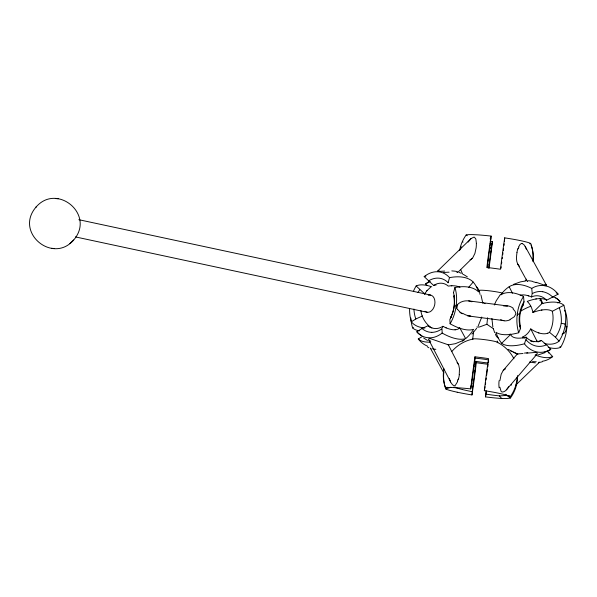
<?xml version="1.0" encoding="UTF-8"?>
<svg xmlns="http://www.w3.org/2000/svg" width="597" height="597" viewBox="0 0 597 597"><rect width="100%" height="100%" fill="white"/><g stroke="black" fill="none" stroke-linecap="round" stroke-linejoin="round"><path stroke-width="0.9" d="M526.076 337.163A22.962 16.679 -87.5 0 0 541.3 340.424L546.576 344.79L550.755 349.29A33.29 24.425 -86.8 0 1 538.83 352.252L536.442 351.872A33.29 24.425 -86.8 0 1 524.748 344.297C524.054 342.185 526.942 339.723 526.076 337.163A24.119 10.209 -27.1 0 1 510.614 334.462A19.843 14.418 -87.5 0 1 510.107 333.954M544.166 343.529A36.977 20.022 45.4 0 0 559.061 341.111A33.29 24.425 -86.8 0 0 565.374 324.007L565.732 319.611A33.29 24.373 -88.4 0 0 563.844 305.268L552.322 311.298A24.119 10.209 -27.1 0 0 532.912 312.485A19.843 14.418 -87.5 0 0 527.255 301.41A24.119 10.209 -27.1 0 1 546.658 300.231L558.113 294.134A33.29 24.373 -88.4 0 0 547.613 286.411L543.531 285.53A33.29 24.373 -88.4 0 0 532.248 288.09L531.748 288.388A36.977 20.022 45.4 0 0 510.778 285.829L509.166 286.739A34.342 24.947 -87.5 0 0 500.95 294.836L502.562 293.925A36.977 20.022 45.4 0 1 523.532 296.485L524.009 301.701L523.226 305.067A22.962 16.679 -87.5 0 0 520.42 326.096L520.397 328.753L518.696 332.738A36.977 15.649 -27.1 0 1 497.338 333.089L495.958 332.26A34.342 24.947 -87.5 0 0 501.614 343.327L502.995 344.156A36.977 15.649 -27.1 0 0 524.353 343.805M457.72 272.336C457.653 271.031 453.317 271.12 451.795 270.896M567.016 326.798L566.098 333.193A33.283 22.731 -77.9 0 1 560.635 347.312A36.977 16.806 40.5 0 1 548.255 347.409M487.958 362.998A19.843 1.664 7.6 0 1 476.003 361.386A24.119 0.754 -82.6 0 1 472.727 386.752L471.973 394.938A33.29 2.769 8.4 0 1 457.205 392.207M487.264 267.852A24.119 0.754 -82.6 0 1 490.331 244.404L491.1 236.084A33.268 2.784 7.6 0 0 477.496 234.845L472.981 234.636A33.268 2.784 7.6 0 0 466.167 234.979A36.977 36.827 -13 0 0 459.653 250.464M517.509 375.61A36.977 36.827 -13 0 1 510.457 397.983A33.29 3.239 7.6 0 1 504.577 398.52L501.734 398.475A33.29 2.769 8.4 0 1 485.54 396.893L486.115 390.625M504.465 240.748L504.704 237.875A36.977 1.157 -82.5 0 0 500.756 266.866L500.465 269.254A34.753 2.91 7.6 0 0 486.868 267.478L487.159 265.083A36.977 1.157 -82.6 0 1 491.1 236.084M566.225 329.26L566.06 326.656L565.046 324.111M430.303 348.081L443.713 372.677M493.428 328.753L486.891 324.261L487.607 317.723M503.995 245.509L504.159 243.83M504.398 241.472L504.465 240.807M499.876 380.685L501.181 374.244L503.219 370.446L517.375 353.931L523.039 353.521M456.884 306.813L457.048 305.552A2.754 2.701 70.1 0 0 457.101 305.052C460.459 300.888 467.055 299.769 471.891 301.761M456.839 307.201L456.765 307.858A5.418 3.933 -87.5 0 1 457.071 305.052M476.003 361.386L475.921 365.857A36.977 1.157 -82.6 0 1 471.973 394.938M459.227 374.677L459.481 368.819L458.757 365.11L448.317 344.82L429.721 338.402A3.127 1.045 22.7 0 0 429.347 338.447L428.706 338.895L428.803 339.842L450.922 382.558L452.511 384.774L454.063 385.692A3.366 2.306 75.9 0 0 454.227 385.714A3.56 2.44 77.1 0 0 455.227 385.475L457.66 381.528M459.563 328.007A24.119 10.962 40.5 0 1 442.892 326.29A22.962 15.664 -77.9 0 1 428.273 325.649L421.997 328.499L416.825 331.775A33.283 22.962 -78.6 0 0 426.892 337.618L430.81 337.805A33.283 22.962 -78.6 0 0 441.676 333.439L442.168 333.059A36.977 16.806 40.5 0 0 463.929 339.044L465.645 338.626A34.342 23.425 -77.9 0 0 473.585 329.335L471.861 329.76A36.977 16.806 40.5 0 1 450.108 323.768L450.459 323.156A33.283 22.962 -78.6 0 0 456.071 306.336L456.474 302.895A33.283 22.91 -77.1 0 0 455.13 288.157L454.944 287.523A36.977 21.179 -28.6 0 1 477.093 290.597L478.578 291.911A34.342 23.425 -77.9 0 0 473.197 282.038L471.705 280.724A36.977 21.179 -28.6 0 0 449.563 277.65L449.175 277.232A33.283 22.91 -77.1 0 0 437.967 271.754L435.743 271.769A33.283 22.91 -77.1 0 0 424.183 276.62L433.631 285.456A22.962 15.664 -77.9 0 1 448.25 286.097A24.119 13.813 -28.6 0 1 460.011 287.276M472.242 379.662L472.331 378.968M488.159 260.322L488.077 261.016M474.981 370.14L474.891 370.834M490.727 252.18L490.809 251.486M501.756 262.098L501.674 262.792A24.119 0.754 -82.6 0 0 501.547 263.814M517.472 314.216L517.644 313.141A5.463 3.731 -77.9 0 1 517.353 315.298L517.629 313.186M473.63 331.887L472.66 339.141A37.611 37.454 -13 0 0 451.996 351.305M489.786 248.128L489.883 247.464M473.958 366.774L474.048 366.118M489.1 264.381L489.003 265.038M473.264 383.028L473.175 383.692M503.383 249.904L503.48 249.24M456.145 305.791L454.22 306.082A28.335 19.985 -80 0 1 449.847 319.522L450.108 323.768M517.472 314.171L517.547 313.723M517.196 376.991A36.977 36.827 -13 0 1 510.308 396.617A33.29 3.239 7.6 0 0 502.972 394.207L498.943 393.289A33.29 3.239 7.6 0 0 485.025 390.781L484.346 390.677A36.977 1.157 -82.6 0 1 488.122 361.558L488.555 358.618A34.342 2.873 7.6 0 0 474.958 356.834L474.525 359.782A36.977 1.157 -82.6 0 0 470.705 388.893L469.988 388.811A33.29 3.239 7.6 0 0 454.608 387.647L452.302 387.535A33.29 2.769 8.4 0 0 445.653 387.752M566.202 329.447L565.419 331.738L563.799 333.559M517.009 252.486C516.383 256.77 515.771 261.956 518.733 265.538A5.91 4.291 -81.4 0 0 519.442 266.12M491.965 243.882L491.212 248.218A24.119 0.754 -82.6 0 1 488.592 267.874M470.705 388.893L471.846 382.938A24.119 0.754 -82.6 0 1 475.257 358.148L474.958 356.834M485.077 386.781L484.54 389.542M490.301 241.457A33.268 2.798 7.7 0 0 492.406 241.778L491.98 243.822A28.462 2.44 7.6 0 1 490.13 243.598M484.346 390.677L484.473 389.871M520.159 295.231A24.119 13.059 45.4 0 1 531.442 296.97L532.218 293.605L531.748 288.388M511.204 385.266L511.368 384.572M458.168 379.893L458.384 379.065M481.772 317.029L478.219 325.887M449.511 277.59L448.093 282.821M454.944 287.523L453.474 292.694M517.838 249.083L518.099 248.3M442.892 326.29L442.407 327.559M454.578 295.828A24.119 13.813 -28.6 0 0 453.638 295.97A22.962 15.664 -77.9 0 1 450.832 317L450.347 318.268M442.168 333.059L441.974 328.663M494.316 305.015L496.249 300.746L500.368 294.56M518.681 246.785L519.972 244.546L521.263 243.576A3.851 2.545 70.1 0 1 522.129 243.494M538.77 362.663L539.173 362.066M508.644 386.714C507.181 389.02 505.241 392.125 502.174 392.035A3.873 2.739 -60.2 0 1 501.04 391.192L499.876 387.199M457.981 272.232L472.794 257.688L474.921 253.397L476.137 247.755A17.97 8.164 -76.3 0 0 476.346 243.36M468.108 242.091L471.063 238.539L473.876 237.158A3.507 2.224 -54.2 0 1 474.488 237.27L475.854 239.031L476.399 243.322M523.532 296.485L523.159 297.052A33.29 24.373 -88.4 0 0 517.405 313.238L517.009 316.701A33.29 24.425 -86.8 0 0 518.494 332.051L518.696 332.738M36.044 207.077C14.141 232.39 52.79 264.449 73.692 239.994C95.595 214.681 56.939 182.615 36.044 207.077L36.357 206.771M424.407 294.112L427.116 290.493M476.682 328.335L471.928 334.104M468.555 287.463L473.197 282.038M536.263 352.379L537.27 353.028L536.987 354.163L506.383 389.856M503.219 370.446L505.189 368.998A5.836 4.172 88 0 1 505.472 368.916M471.063 238.539L437.892 270.799L438.28 271.411M501.614 343.327L510.614 334.462M532.912 312.477L541.919 303.612L544.777 302.97A36.977 15.649 -27.1 0 1 563.844 305.268M536.89 354.275L536.315 354.752M472.182 258.404L470.802 259.449A5.888 4.089 -82.7 0 1 470.063 259.71M515.883 384.953L539.337 362.357M69.834 243.598L73.692 239.994M426.795 290.799L430.661 287.187M437.892 270.799L439.093 270.351M422.445 315.977L415.818 318.985L411.363 321.805A33.283 22.962 -78.6 0 1 409.594 308.604M557.755 302.977L560.046 301.537A33.283 22.731 -77.9 0 0 555.546 297.813M565.15 311.582L565.426 311.41A37.014 21.201 -28.6 0 0 564.411 310.253M422.288 336.559L418.266 338.992A33.283 24.208 -87.5 0 0 427.564 346.193M413.437 327.425L412.609 327.925A33.268 24.178 -87.5 0 1 410.833 318.052M448.146 344.917L455.392 343.685L463.645 340.245M462.22 341.074L464.682 339.656M486.891 324.261L479.772 326.895A9.052 3.828 -27.1 0 1 476.816 326.955M454.227 387.64L455.407 387.102M513.666 284.314L520.547 281.866L525.062 281.068M545.001 352.64L538.233 354.931M510.025 319.492L514.36 316.716L515.748 313.992A3.328 2.955 -74.6 0 0 515.771 313.432L515.092 311.313L513.032 308.895M547.807 333.208L547.419 333.342M529.711 243.792L530.681 243.457A36.977 36.827 -13 0 1 532.808 260.911M447.168 387.222L445.511 387.789A36.977 36.827 -13 0 1 443.892 368.707M450.936 387.222L445.78 388.983A36.977 36.827 -13 0 1 443.847 372.021M542.195 361.797L538.464 362.737M503.562 305.933L507.711 306.067M535.8 299.007L536.345 298.918M541.419 310.082L542.009 309.985M523.076 337.79L522.606 337.865M470.757 315.947L469.1 316.052M526.718 353.155L536.181 352.364M455.466 329.745L455.048 329.783M444.683 271.068L438.653 271.463M451.242 285.769L451.839 285.747M421.997 328.499A28.44 20.059 -80 0 0 430.631 332.298L431.78 332.342M535.315 362.864L529.36 362.066M58.17 198.771L55.334 198.54M51.558 248.3L54.402 248.531M504.017 320.649L467.444 315.85M510.457 397.983L506.114 394.99A28.455 3.575 7.7 0 1 501.876 395.774A28.41 3.575 7.7 0 1 499.286 395.856L497.808 395.707A28.447 2.328 10 0 1 485.757 394.095M468.66 300.866L507.062 305.918M565.374 324.007L561.232 323.358L560.822 325.32A28.447 21.291 -85.2 0 1 555.456 337.245L559.061 341.111M542.74 291.732L543.934 291.978A28.44 21.141 89.6 0 1 552.912 297.276M545.195 285.426L546.419 285.15L525.136 246.337L523.793 244.524L522.129 243.516M532.666 281.359C531.733 281.194 526.606 280.045 527.479 281.456M78.819 219.696L430.527 295.045M75.431 236.912L427.139 312.268M457.13 392.184L454.78 391.662A33.29 2.769 8.4 0 1 445.959 389.072M502.823 320.499L500.622 319.693M545.113 285.411L536.173 282.284M517.927 354.178L508.129 349.357M528.188 295.724L528.741 295.903M538.942 332.969L538.457 332.82M530.449 340.977L530.726 341.066A24.119 13.059 45.4 0 0 533.927 341.775M483.518 302.895L483.003 302.701A9.045 4.903 45.4 0 0 482.488 302.537M517.547 313.873L519.517 314.619A28.335 21.059 89.7 0 1 524.009 301.709M517.039 353.872L513.099 352.185M459.205 272.456L461.197 273.262M538.681 341.79L536.919 341.036L530.726 328.91A19.843 14.418 -87.5 0 1 522.509 337.007A24.119 13.059 45.4 0 0 524.435 338.223M446.22 327.887L445.653 327.649M431.228 348.932L430.415 348.409M510.539 350.894L511.965 351.626M484.57 303.38L485.1 303.664M463.391 274.396L467.369 276.866M427.594 347.014L428.9 347.752M427.512 340.454L423.564 337.962M545.688 284.478L546.389 285.082M430.243 327.193L429.862 326.955M466.167 234.979L467.25 235.718M461.585 313.253L460.959 312.806M510.308 396.617L508.734 395.527M555.456 337.245L549.516 332.328A24.119 13.059 45.4 0 1 530.726 328.91M413.348 291.448A33.283 22.91 -77.1 0 1 416.146 285.956L424.945 294.112M547.143 351.126L548.934 352.626A28.469 19.447 -77.8 0 1 548.456 352.961M460.003 312.059L457.511 309.365M429.668 340.977L428.915 340.066M542.434 361.252A33.283 22.731 -77.9 0 0 552.68 356.603L549.016 352.715M559.971 346.588L560.635 347.282M429.071 326.044C424.683 321.992 421.489 316.507 420.87 310.507M499.286 395.856L501.734 398.475M430.228 281.5A36.977 20.022 45.4 0 0 425.624 283.948L427.206 285.642M505.48 394.274L506.114 394.99M517.703 264.053L527.099 281.187M459.75 327.805L465.645 338.626M525.136 246.337L526.509 249.568M458.436 364.357L457.309 362.849A5.925 4.06 -72.6 0 0 457.033 362.633M509.166 286.739L512.472 293.209M450.616 381.938L449.623 379.282M494.674 332.663L493.391 328.917M480.981 295.067L482.816 303.186M492.853 326.984L491.906 318.492M428.288 295.254A8.776 5.985 -77.9 0 1 434.713 304.776A8.776 5.985 -77.9 0 1 425.034 311.238M517.383 315.298A7.104 2.992 -84.3 0 1 517.495 314.223M497.801 342.73A37.611 21.544 -28.6 0 1 497.211 340.999M539.785 300.284A37.611 21.544 -28.6 0 1 541.181 300.082M540.113 298.284A34.753 23.708 -77.9 0 1 542.852 303.701M476.287 286.5A37.611 21.544 -28.6 0 1 479.981 294.373M565.434 311.418A33.283 22.731 -77.9 0 1 567.031 326.813M552.986 296.672A37.036 21.216 -28.6 0 1 560.046 301.537M552.688 356.573A36.977 16.806 40.5 0 1 535.681 355.163M448.078 282.605A28.335 19.85 -75.3 0 0 436.355 278.165A28.44 19.925 -75.2 0 0 428.333 280.986M453.466 292.478A28.335 19.85 -75.3 0 1 454.235 306.089M424.93 328.037A36.977 21.179 -28.6 0 1 411.363 321.805M421.251 335.417A36.977 21.179 -28.6 0 1 416.825 331.775M416.146 285.956A36.977 16.806 40.5 0 1 431.803 286.836M441.884 328.843A28.335 19.985 -80 0 1 431.75 332.357M424.183 276.62A36.977 16.806 40.5 0 1 425.937 276.008M451.347 317.276A24.119 10.962 40.5 0 1 450.832 317M433.631 285.456A24.119 10.962 40.5 0 1 436.101 285.03M431.84 327.969A24.119 13.813 -28.6 0 1 428.273 325.649M415.818 318.985A28.455 20.082 -80 0 1 413.945 309.037M418.042 292.567A28.447 19.925 -75.2 0 1 419.721 289.717M498.376 338.2A37.611 15.918 -27.1 0 1 495.398 333.954M539.852 298.373A34.342 24.947 -87.5 0 1 541.919 303.612M536.919 341.036A34.342 24.947 -87.5 0 1 536.479 341.671M520.42 326.096A24.119 10.209 -27.1 0 1 519.674 326.275M425.624 283.918A33.283 24.208 -87.5 0 1 428.877 282.291M430.131 342.148A37.036 15.671 -27.1 0 1 418.266 338.992M531.442 296.97A22.962 16.679 -87.5 0 1 546.658 300.231M552.322 311.298A22.962 16.679 -87.5 0 1 549.516 332.328M526.024 339.79A28.395 21.253 -85.2 0 0 538.255 346.357A28.447 21.291 -85.2 0 0 546.583 344.775M520.36 328.693A28.395 21.253 -85.2 0 1 519.48 314.522M556.15 292.754A36.977 15.649 -27.1 0 1 558.113 294.134M541.3 340.424A24.119 13.059 45.4 0 1 537.591 341.797M522.375 304.694A24.119 13.059 45.4 0 1 523.226 305.067M532.255 293.582A28.335 21.059 89.7 0 1 542.77 291.724M550.755 349.29A36.977 20.022 45.4 0 1 544.785 352.014M419.467 330.828A37.014 15.664 -27.1 0 1 412.609 327.925M520.629 311.194A25.074 10.612 -27.1 0 1 530.823 306.224M559.344 307.948A28.44 21.141 89.6 0 1 561.344 319.082A28.41 21.126 89.6 0 1 561.232 323.358M526.644 279.135A37.611 37.454 -13 0 1 525.196 281M462.712 274.15A37.611 37.454 -13 0 1 460.839 269.829M472.914 339.372A12.537 1.052 7.6 0 1 485.428 339.753A12.537 1.052 7.6 0 1 497.1 342.633M497.51 342.394A37.611 37.454 -13 0 1 513.935 358.767M479.689 290.903A12.537 1.052 7.6 0 1 486.749 290.552A12.537 1.052 7.6 0 1 502.487 293.105M492.406 241.778A36.977 1.157 -82.6 0 1 488.958 268.404M504.696 237.867A33.268 2.784 7.6 0 1 518.644 240.255L521.927 240.942A33.268 2.784 7.6 0 1 530.681 243.457M491.212 248.218A22.962 1.918 7.6 0 1 489.898 248.009M488.227 364.282A34.342 2.873 7.6 0 1 476.309 362.7M475.257 358.148A19.843 1.664 7.6 0 1 488.443 359.857M490.07 238.86A28.455 2.455 7.6 0 1 490.883 238.949M486.279 391.945A36.977 1.157 -82.6 0 1 485.54 396.893M470.421 386.169A28.335 3.537 7.7 0 1 471.287 386.252M531.091 245.001A36.977 36.827 -13 0 1 533.128 261.68M460.444 249.136A36.977 36.827 -13 0 1 461.145 246.651M462.876 242.225A36.977 36.827 -13 0 1 463.018 241.919M501.017 268.24A24.119 0.754 -82.6 0 1 501.189 266.799M502.196 258.635A24.119 0.754 -82.6 0 1 502.353 257.479M502.711 254.777A24.119 0.754 -82.6 0 1 502.972 252.874M503.331 250.27A24.119 0.754 -82.6 0 1 503.562 248.65M472.227 391.692A28.44 2.336 10 0 1 462.436 389.557M472.727 386.752A22.962 1.918 7.6 0 1 471.414 386.543M462.444 389.557A28.395 2.336 10 0 1 453.839 387.087M485.443 384.714A24.119 0.754 -82.6 0 1 485.659 382.893M486.025 379.983A24.119 0.754 -82.6 0 1 486.271 378.058M486.622 375.356A24.119 0.754 -82.6 0 1 487.451 369.282M487.809 366.789A24.119 0.754 -82.6 0 1 488.04 365.185M488.495 362.185A24.119 0.754 -82.6 0 1 488.644 361.252M430.81 341.26A19.47 6.91 -3 0 1 430.213 340.865M449.526 379.326A18.246 16.201 -79 0 1 449.34 378.632M459.339 374.7A18.388 8.462 -84.1 0 1 458.474 379.14M457.877 379.625A16.626 7.813 -84.5 0 1 457.399 381.207M435.862 349.342A18.925 3.052 -2.2 0 1 432.526 348.767M536.248 361.76A18.335 3.015 12.9 0 1 532.487 361.543M536.121 354.67A19.216 6.649 18.6 0 1 535.031 355.155M527.793 352.723A19.701 1.873 -9 0 1 524.457 353.081M499.122 387.781A17.694 9.582 -79.6 0 1 499.085 380.722M438.676 271.456A3.127 0.552 -6.8 0 1 438.302 271.404M443.601 272.516A18.604 3.239 -6.8 0 1 449.101 272.18M457.586 272.307A5.873 0.649 10 0 1 456.869 272.329M544.762 284.344A19.216 3.604 -2.9 0 1 545.248 284.538M533.121 281.769A19.701 4.977 24.7 0 1 536.509 282.702M516.935 252.434A18.029 8.918 -88.4 0 1 517.778 249.016M518.338 248.598A16.283 8.201 -89 0 1 518.883 247.113M563.62 333.201A18.492 11.142 75.5 0 1 562.068 334.35M457.444 309.418A6.045 5.522 86.2 0 1 456.653 307.903M460.899 312.97A18.522 14.104 68.7 0 1 459.929 312.224M462.533 313.768A19.291 12.627 59.3 0 1 461.6 313.171M469.055 315.761A18.917 13.015 62.2 0 1 462.66 313.238M507.719 305.828A17.723 13.35 82 0 1 513.278 308.283M510.025 319.835A18.343 12.552 -56 0 1 503.943 320.858"/></g></svg>
